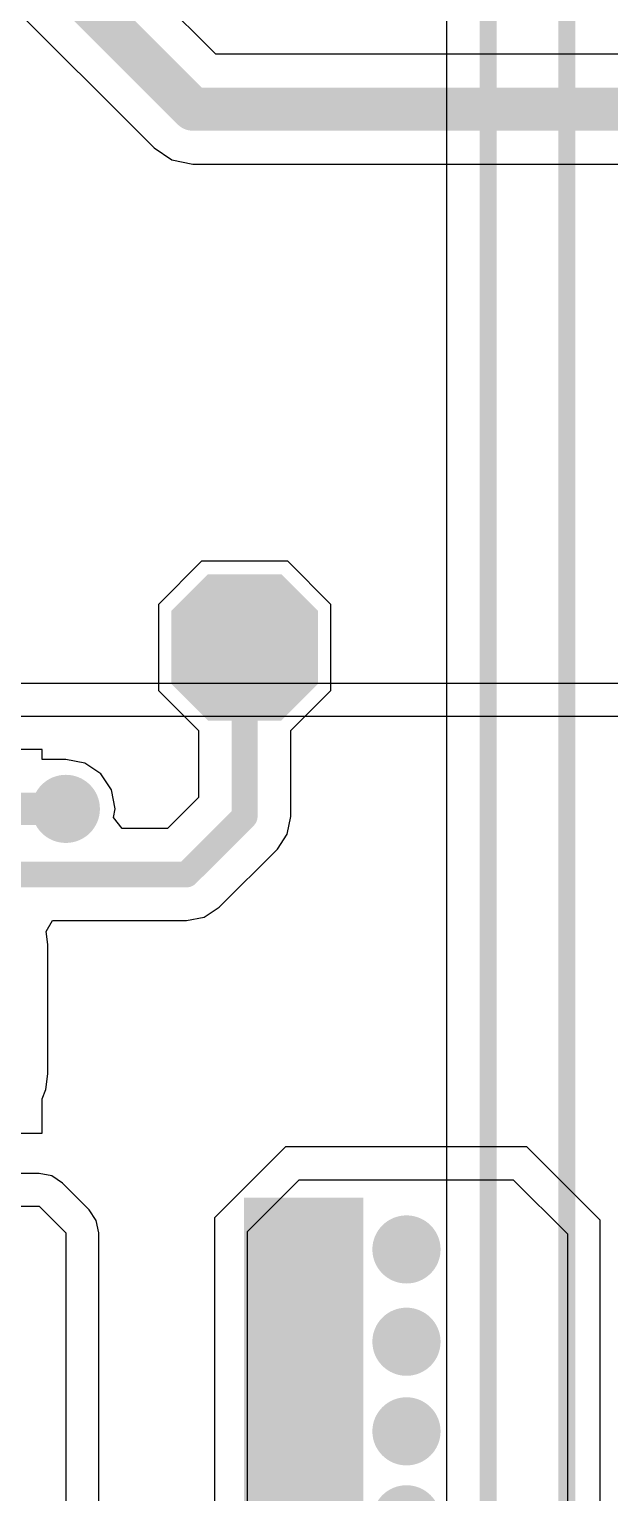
# Model space of a CAD drawing. Header units: millimetres. Extents: x 0 to 172, y 0 to 138.
# Drawn here: x 84.33 to 91.17, y 68.92 to 86.19 of the extents above; entities that cross this region are included whole.
import ezdxf

# ---------------------------------------------------------------- set-up
doc = ezdxf.new("R2010")
doc.units = ezdxf.units.MM
for name, color, linetype in [('BottomLayer', 5, 'Continuous'), ('BottomPaste', 16, 'Continuous'), ('BottomSolder', 6, 'Continuous'), ('TopLayer', 1, 'Continuous'), ('TopSolder', 216, 'Continuous'), ('ViaHoleLayer', 16, 'Continuous')]:
    doc.layers.add(name, color=color, linetype=linetype)

# ---------------------------------------------------------------- blocks, each defined once
blk = doc.blocks.new('T__________B_55')
at = {"layer": 'BottomLayer'}
blk.add_hatch(color=5, dxfattribs=at).paths.add_polyline_path([(0.381, 0.762), (-0.381, 0.762), (-0.762, 0.381), (-0.762, -0.381), (-0.381, -0.762), (0.381, -0.762), (0.762, -0.381), (0.762, 0.381)])
at = {"layer": 'BottomPaste'}
blk.add_hatch(color=16, dxfattribs=at).paths.add_polyline_path([(0.381, 0.762), (-0.381, 0.762), (-0.762, 0.381), (-0.762, -0.381), (-0.381, -0.762), (0.381, -0.762), (0.762, -0.381), (0.762, 0.381)])
at = {"layer": 'BottomSolder'}
blk.add_hatch(color=6, dxfattribs=at).paths.add_polyline_path([(0.4318, 0.8636), (-0.4318, 0.8636), (-0.8636, 0.4318), (-0.8636, -0.4318), (-0.4318, -0.8636), (0.4318, -0.8636), (0.8636, -0.4318), (0.8636, 0.4318)])
blk = doc.blocks.new('C___2220_B_333')
at = {"layer": 'BottomLayer'}
for points in [[(-3.2, 2.6), (-2, 2.6), (-2, -2.6), (-3.2, -2.6)], [(2, 2.6), (3.2, 2.6), (3.2, -2.6), (2, -2.6)]]:
    blk.add_hatch(color=5, dxfattribs=at).paths.add_polyline_path(points)
at = {"layer": 'BottomPaste'}
for points in [[(-3.2, 2.6), (-2, 2.6), (-2, -2.6), (-3.2, -2.6)], [(2, 2.6), (3.2, 2.6), (3.2, -2.6), (2, -2.6)]]:
    blk.add_hatch(color=16, dxfattribs=at).paths.add_polyline_path(points)
at = {"layer": 'BottomSolder'}
for points in [[(-3.302, 2.702), (-1.898, 2.702), (-1.898, -2.702), (-3.302, -2.702)], [(1.898, 2.702), (3.302, 2.702), (3.302, -2.702), (1.898, -2.702)]]:
    blk.add_hatch(color=6, dxfattribs=at).paths.add_polyline_path(points)

msp = doc.modelspace()

# ---------------------------------------------------------------- hatches: boundary and pattern name
at = {"layer": 'BottomLayer'}
h = msp.add_hatch(color=5, dxfattribs=at)
edge = h.paths.add_edge_path()
edge.add_arc((84.76, 76.987), 0.3, 0, 360)
h = msp.add_hatch(color=5, dxfattribs=at)
edge = h.paths.add_edge_path()
edge.add_arc((88.775, 71.789), 0.3, 0, 360)
h = msp.add_hatch(color=5, dxfattribs=at)
edge = h.paths.add_edge_path()
edge.add_arc((88.775, 70.7), 0.3, 0, 360)
h = msp.add_hatch(color=5, dxfattribs=at)
edge = h.paths.add_edge_path()
edge.add_arc((88.775, 69.643), 0.3, 0, 360)
at = {"layer": 'BottomSolder'}
h = msp.add_hatch(color=6, dxfattribs=at)
edge = h.paths.add_edge_path()
edge.add_arc((84.76, 76.987), 0.402, 0, 360)
h = msp.add_hatch(color=6, dxfattribs=at)
edge = h.paths.add_edge_path()
edge.add_arc((88.775, 71.789), 0.402, 0, 360)
h = msp.add_hatch(color=6, dxfattribs=at)
edge = h.paths.add_edge_path()
edge.add_arc((88.775, 70.7), 0.402, 0, 360)
h = msp.add_hatch(color=6, dxfattribs=at)
edge = h.paths.add_edge_path()
edge.add_arc((88.775, 69.643), 0.402, 0, 360)
h = msp.add_hatch(color=6, dxfattribs=at)
edge = h.paths.add_edge_path()
edge.add_arc((88.775, 68.605), 0.402, 0, 360)
at = {"layer": 'TopLayer'}
h = msp.add_hatch(color=1, dxfattribs=at)
edge = h.paths.add_edge_path()
edge.add_arc((84.76, 76.987), 0.3, 0, 360)
h = msp.add_hatch(color=1, dxfattribs=at)
edge = h.paths.add_edge_path()
edge.add_arc((88.775, 71.789), 0.3, 0, 360)
h = msp.add_hatch(color=1, dxfattribs=at)
edge = h.paths.add_edge_path()
edge.add_arc((88.775, 70.7), 0.3, 0, 360)
h = msp.add_hatch(color=1, dxfattribs=at)
edge = h.paths.add_edge_path()
edge.add_arc((88.775, 69.643), 0.3, 0, 360)
at = {"layer": 'TopSolder'}
h = msp.add_hatch(color=216, dxfattribs=at)
edge = h.paths.add_edge_path()
edge.add_arc((84.76, 76.987), 0.402, 0, 360)
h = msp.add_hatch(color=216, dxfattribs=at)
edge = h.paths.add_edge_path()
edge.add_arc((88.775, 71.789), 0.402, 0, 360)
h = msp.add_hatch(color=216, dxfattribs=at)
edge = h.paths.add_edge_path()
edge.add_arc((88.775, 70.7), 0.402, 0, 360)
h = msp.add_hatch(color=216, dxfattribs=at)
edge = h.paths.add_edge_path()
edge.add_arc((88.775, 69.643), 0.402, 0, 360)
h = msp.add_hatch(color=216, dxfattribs=at)
edge = h.paths.add_edge_path()
edge.add_arc((88.775, 68.605), 0.402, 0, 360)
at = {"layer": 'ViaHoleLayer'}
h = msp.add_hatch(color=16, dxfattribs=at)
edge = h.paths.add_edge_path()
edge.add_arc((84.76, 76.987), 0.15, 0, 360)
h = msp.add_hatch(color=16, dxfattribs=at)
edge = h.paths.add_edge_path()
edge.add_arc((88.775, 71.789), 0.15, 0, 360)
h = msp.add_hatch(color=16, dxfattribs=at)
edge = h.paths.add_edge_path()
edge.add_arc((88.775, 70.7), 0.15, 0, 360)
h = msp.add_hatch(color=16, dxfattribs=at)
edge = h.paths.add_edge_path()
edge.add_arc((88.775, 69.643), 0.15, 0, 360)

# ---------------------------------------------------------------- linework, layer by layer
at = {"layer": 'BottomLayer'}
for p, q in [((89.246, 98.923), (89.246, 58.173)), ((86.36, 79.908), (85.852, 79.4)), ((87.376, 79.908), (86.36, 79.908)), ((87.884, 79.4), (87.376, 79.908)), ((85.852, 79.4), (85.852, 78.384)), ((87.884, 78.384), (87.884, 79.4)), ((85.852, 78.384), (86.324, 77.912)), ((87.412, 77.912), (87.884, 78.384)), ((86.324, 77.912), (86.324, 77.123)), ((87.412, 76.897), (87.412, 77.912)), ((84.48, 77.686), (84.129, 77.686)), ((84.48, 77.57), (84.48, 77.686)), ((84.76, 77.57), (84.48, 77.57)), ((84.983, 77.526), (84.76, 77.57)), ((85.172, 77.399), (84.983, 77.526)), ((85.298, 77.21), (85.172, 77.399)), ((85.342, 76.987), (85.298, 77.21)), ((86.324, 77.123), (85.958, 76.757)), ((85.322, 76.884), (85.342, 76.987)), ((85.426, 76.757), (85.322, 76.884)), ((87.37, 76.689), (87.412, 76.897)), ((85.958, 76.757), (85.426, 76.757)), ((87.253, 76.513), (87.37, 76.689)), ((86.568, 75.828), (87.253, 76.513)), ((86.391, 75.71), (86.568, 75.828)), ((84.53, 75.542), (84.604, 75.669)), ((84.604, 75.669), (86.183, 75.669)), ((86.183, 75.669), (86.391, 75.71)), ((84.55, 75.388), (84.53, 75.542)), ((84.55, 73.859), (84.55, 75.388)), ((84.526, 73.676), (84.55, 73.859)), ((84.48, 73.566), (84.526, 73.676)), ((84.48, 73.16), (84.48, 73.566)), ((83.891, 73.16), (84.48, 73.16)), ((84.446, 72.686), (81.763, 72.686)), ((84.594, 72.656), (84.446, 72.686)), ((84.72, 72.572), (84.594, 72.656)), ((85.034, 72.258), (84.72, 72.572)), ((81.763, 72.298), (84.446, 72.298)), ((84.446, 72.298), (84.76, 71.984)), ((85.119, 72.132), (85.034, 72.258)), ((85.148, 71.984), (85.119, 72.132)), ((84.76, 71.984), (84.76, 61.9)), ((85.148, 61.9), (85.148, 71.984))]:
    msp.add_line(p, q, dxfattribs=at)
for points, const_width in [([(89.738, 57.97), (89.738, 98.923)], 0.203), ([(90.665, 57.482), (90.665, 98.519)], 0.203), ([(86.868, 76.897), (86.868, 78.892)], 0.305), ([(83.845, 76.987), (84.76, 76.987)], 0.381), ([(86.183, 76.213), (86.868, 76.897)], 0.305), ([(83.033, 76.213), (86.183, 76.213)], 0.305)]:
    msp.add_lwpolyline(points, dxfattribs=dict(at, const_width=const_width))
for points, const_width in [([(86.792, 78.892, 1), (86.944, 78.892, 1)], 0.152), ([(84.665, 76.987, 1), (84.855, 76.987, 1)], 0.191), ([(86.792, 76.897, 1), (86.944, 76.897, 1)], 0.152), ([(86.792, 76.897, 1), (86.944, 76.897, 1)], 0.152), ([(86.107, 76.213, 1), (86.259, 76.213, 1)], 0.152), ([(86.107, 76.213, 1), (86.259, 76.213, 1)], 0.152)]:
    msp.add_lwpolyline(points, format="xyb", close=True, dxfattribs=dict(at, const_width=const_width))
at = {"layer": 'TopLayer'}
for p, q in [((86.527, 85.89), (62.692, 109.724)), ((61.966, 108.619), (85.801, 84.785)), ((103.607, 85.89), (86.527, 85.89)), ((85.801, 84.785), (86.011, 84.644)), ((86.011, 84.644), (86.258, 84.595)), ((86.258, 84.595), (103.338, 84.595)), ((85.623, 78.468), (80.646, 78.468)), ((95.851, 78.468), (85.623, 78.468)), ((80.646, 78.08), (85.623, 78.08)), ((85.623, 78.08), (96.012, 78.08)), ((87.351, 73), (86.512, 72.161)), ((90.195, 73), (87.351, 73)), ((91.059, 72.136), (90.195, 73)), ((86.901, 72), (87.512, 72.611)), ((87.512, 72.611), (90.034, 72.611)), ((90.034, 72.611), (90.671, 71.975)), ((86.512, 72.161), (86.512, 62.052)), ((91.059, 64.541), (91.059, 72.136)), ((86.901, 62.052), (86.901, 72)), ((90.671, 71.975), (90.671, 64.541))]:
    msp.add_line(p, q, dxfattribs=at)
at = {"layer": 'TopLayer', "const_width": 0.508}
for points in [[(62.234, 109.267), (86.258, 85.242)], [(86.258, 85.242), (103.607, 85.242)]]:
    msp.add_lwpolyline(points, dxfattribs=at)
at = {"layer": 'TopLayer', "const_width": 0.254}
msp.add_lwpolyline([(86.131, 85.242, 1), (86.385, 85.242, 1)], format="xyb", close=True, dxfattribs=at)
msp.add_lwpolyline([(86.131, 85.242, 1), (86.385, 85.242, 1)], format="xyb", close=True, dxfattribs=at)

# ---------------------------------------------------------------- block references
for name, p, rotation in [('T__________B_55', (86.868, 78.892), 90), ('C___2220_B_333', (84.963, 69.698), 180)]:
    msp.add_blockref(name, p, dxfattribs=dict(rotation=rotation))

doc.saveas('drawing.dxf')
